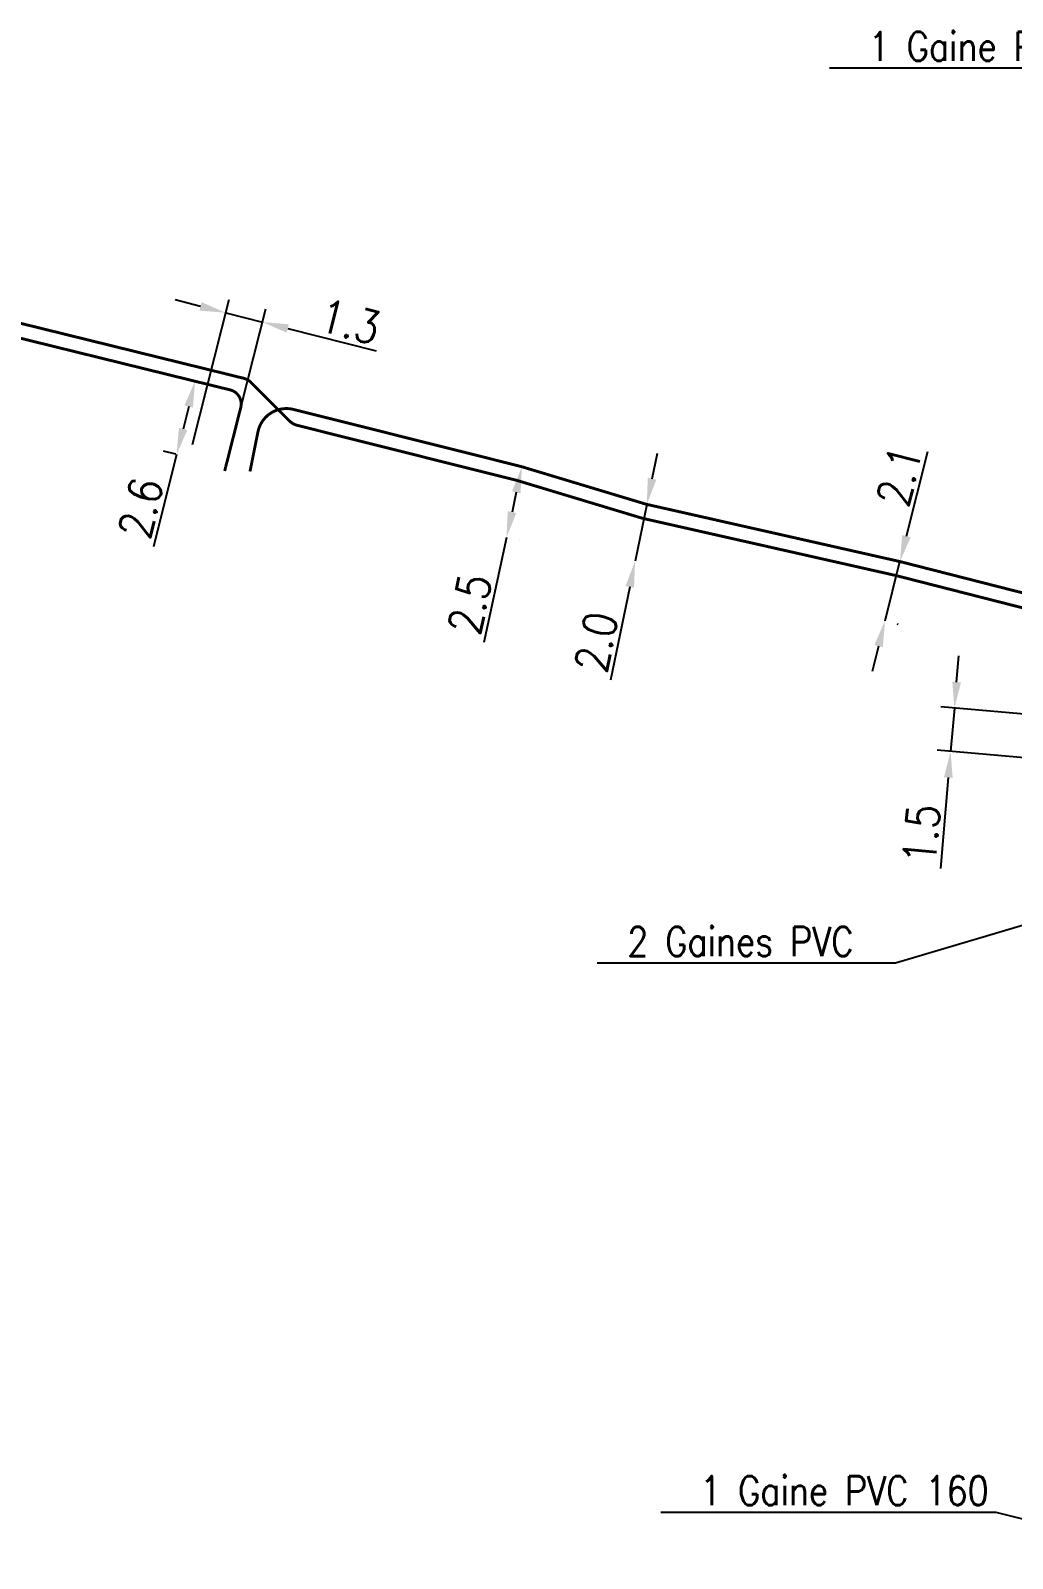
# Model space of a CAD drawing. Header units: millimetres. Extents: x 185000 to 186000, y 128000 to 129009.
# Drawn here: x 185186.8 to 185220.6, y 128318.3 to 128370.8 of the extents above; entities that cross this region are included whole.
import ezdxf

# ---------------------------------------------------------------- set-up
doc = ezdxf.new("R2010")
doc.units = ezdxf.units.MM
doc.header["$PDMODE"] = 34
doc.layers.get('DEFPOINTS').update_dxf_attribs({"linetype": 'CONTINUOUS'})
doc.layers.add('M_120', color=5, linetype='M_ST_13')
doc.layers.add('M_400', color=7, linetype='CONTINUOUS')
doc.styles.get("Standard").update_dxf_attribs({"font": 'romans.shx', "width": 0.85})
doc.linetypes.add('M_ST_13', pattern='A,5,-0.3,["oo",Standard,S=1.5,R=0,X=0,Y=-0.5],-3', length=8.3)
doc.dimstyles.get("Standard").update_dxf_attribs({"dimtxt": 1.5, "dimasz": 1.2, "dimexe": 0.625, "dimexo": 0.625, "dimgap": 0.25, "dimtad": 1, "dimdec": 1, "dimzin": 0, "dimdsep": 46, "dimtxsty": 'Standard', "dimcen": -0.5, "dimadec": 0, "dimazin": 0, "dimtfac": 1, "dimtdec": 1, "dimtmove": 0, "dimatfit": 3, "dimfxl": 0, "dimtolj": 1, "dimtzin": 0, "dimarcsym": 0})

# ---------------------------------------------------------------- blocks, each defined once
blk = doc.blocks.new('*D21')
at = {"layer": 'DEFPOINTS', "color": 0, "linetype": 'Continuous', "transparency": 16777216}
for p in [(185192.858, 128358.67), (185191.795, 128356.256), (185192.225, 128356.148)]:
    blk.add_point(p, dxfattribs=at)
at = {"layer": 'M_120', "color": 0, "linetype": 'Continuous', "lineweight": -2, "transparency": 16777216}
for p, q in [((185192.404, 128358.784), (185191.974, 128358.892)), ((185192.209, 128357.905), (185192.015, 128357.129)), ((185191.795, 128356.256), (185190.997, 128353.076)), ((185191.771, 128356.262), (185191.341, 128356.37))]:
    blk.add_line(p, q, dxfattribs=at)
at = {"layer": 'M_120', "color": 0, "linetype": 'Continuous', "transparency": 16777216}
for points in [[(185192.064, 128357.942), (185192.355, 128357.869), (185192.429, 128358.778)], [(185191.869, 128357.166), (185192.16, 128357.093), (185191.795, 128356.256)]]:
    blk.add_solid(points, dxfattribs=at)
at = {"layer": 'M_120', "color": 0, "linetype": 'Continuous', "transparency": 16777216, "insert": (185190.559, 128354.412), "char_height": 1.125, "attachment_point": 5, "rotation": 75.9064}
blk.add_mtext('\\A1;2.6', dxfattribs=at)
blk = doc.blocks.new('*D32')
at = {"layer": 'DEFPOINTS', "color": 0, "linetype": 'Continuous', "transparency": 16777216}
for p in [(185218.579, 128347.526), (185226.094, 128346.871), (185225.963, 128345.377)]:
    blk.add_point(p, dxfattribs=at)
at = {"layer": 'M_120', "color": 0, "linetype": 'Continuous', "lineweight": -2, "transparency": 16777216}
for p, q in [((185218.657, 128348.423), (185218.735, 128349.32)), ((185225.627, 128346.912), (185218.112, 128347.567)), ((185218.579, 128347.526), (185218.449, 128346.032)), ((185225.496, 128345.417), (185217.982, 128346.073)), ((185218.37, 128345.135), (185218.097, 128342.005))]:
    blk.add_line(p, q, dxfattribs=at)
at = {"layer": 'M_120', "color": 0, "linetype": 'Continuous', "transparency": 16777216}
for points in [[(185218.508, 128348.436), (185218.807, 128348.41), (185218.579, 128347.526)], [(185218.221, 128345.148), (185218.52, 128345.122), (185218.449, 128346.032)]]:
    blk.add_solid(points, dxfattribs=at)
at = {"layer": 'M_120', "color": 0, "linetype": 'Continuous', "transparency": 16777216, "insert": (185217.448, 128343.187), "char_height": 1.125, "attachment_point": 5, "rotation": 85.0149}
blk.add_mtext('\\A1;1.5', dxfattribs=at)
blk = doc.blocks.new('*D34')
at = {"layer": 'DEFPOINTS', "color": 0, "linetype": 'Continuous', "transparency": 16777216}
for p in [(185216.671, 128352.577), (185216.156, 128350.541), (185216.19, 128350.533)]:
    blk.add_point(p, dxfattribs=at)
at = {"layer": 'M_120', "color": 0, "linetype": 'Continuous', "lineweight": -2, "transparency": 16777216}
for p, q in [((185216.926, 128353.441), (185217.664, 128356.354)), ((185216.19, 128350.533), (185216.705, 128352.568)), ((185217.125, 128352.462), (185217.16, 128352.453)), ((185216.61, 128350.426), (185216.644, 128350.418)), ((185215.969, 128349.66), (185215.748, 128348.788))]:
    blk.add_line(p, q, dxfattribs=at)
at = {"layer": 'M_120', "color": 0, "linetype": 'Continuous', "transparency": 16777216}
for points in [[(185216.781, 128353.478), (185217.072, 128353.404), (185216.705, 128352.568)], [(185215.824, 128349.697), (185216.114, 128349.623), (185216.19, 128350.533)]]:
    blk.add_solid(points, dxfattribs=at)
at = {"layer": 'M_120', "color": 0, "linetype": 'Continuous', "transparency": 16777216, "insert": (185216.678, 128355.518), "char_height": 1.125, "attachment_point": 5, "rotation": 75.7929}
blk.add_mtext('\\A1;2.1', dxfattribs=at)
blk = doc.blocks.new('*D35')
at = {"layer": 'DEFPOINTS', "color": 0, "linetype": 'Continuous', "transparency": 16777216}
for p in [(185207.986, 128354.537), (185207.582, 128352.578), (185207.582, 128352.578)]:
    blk.add_point(p, dxfattribs=at)
at = {"layer": 'M_120', "color": 0, "linetype": 'Continuous', "lineweight": -2, "transparency": 16777216}
for p, q in [((185208.168, 128355.418), (185208.35, 128356.3)), ((185207.986, 128354.537), (185207.582, 128352.578)), ((185207.4, 128351.697), (185206.738, 128348.486))]:
    blk.add_line(p, q, dxfattribs=at)
at = {"layer": 'M_120', "color": 0, "linetype": 'Continuous', "transparency": 16777216}
for points in [[(185208.021, 128355.449), (185208.315, 128355.388), (185207.986, 128354.537)], [(185207.253, 128351.727), (185207.547, 128351.666), (185207.582, 128352.578)]]:
    blk.add_solid(points, dxfattribs=at)
at = {"layer": 'M_120', "color": 0, "linetype": 'Continuous', "transparency": 16777216, "insert": (185206.243, 128349.802), "char_height": 1.125, "attachment_point": 5, "rotation": 78.3439}
blk.add_mtext('\\A1;2.0', dxfattribs=at)
blk = doc.blocks.new('*D36')
at = {"layer": 'DEFPOINTS', "color": 0, "linetype": 'Continuous', "transparency": 16777216}
for p in [(185203.683, 128355.834), (185203.154, 128353.391), (185203.154, 128353.391)]:
    blk.add_point(p, dxfattribs=at)
at = {"layer": 'M_120', "color": 0, "linetype": 'Continuous', "lineweight": -2, "transparency": 16777216}
for p, q in [((185204.142, 128355.735), (185204.142, 128355.735)), ((185203.493, 128354.955), (185203.344, 128354.271)), ((185203.154, 128353.391), (185202.372, 128349.786)), ((185203.612, 128353.292), (185203.612, 128353.292))]:
    blk.add_line(p, q, dxfattribs=at)
at = {"layer": 'M_120', "color": 0, "linetype": 'Continuous', "transparency": 16777216}
for points in [[(185203.346, 128354.987), (185203.639, 128354.923), (185203.683, 128355.834)], [(185203.198, 128354.302), (185203.491, 128354.239), (185203.154, 128353.391)]]:
    blk.add_solid(points, dxfattribs=at)
at = {"layer": 'M_120', "color": 0, "linetype": 'Continuous', "transparency": 16777216, "insert": (185201.891, 128351.107), "char_height": 1.125, "attachment_point": 5, "rotation": 77.7701}
blk.add_mtext('\\A1;2.5', dxfattribs=at)
blk = doc.blocks.new('*D333')
at = {"layer": 'DEFPOINTS', "color": 0, "linetype": 'Continuous', "transparency": 16777216}
for p in [(185193.488, 128361.131), (185192.225, 128356.148), (185193.486, 128355.829)]:
    blk.add_point(p, dxfattribs=at)
at = {"layer": 'M_120', "color": 0, "linetype": 'Continuous', "lineweight": -2, "transparency": 16777216}
for p, q in [((185192.615, 128361.352), (185191.743, 128361.573)), ((185192.34, 128356.603), (185193.603, 128361.586)), ((185193.488, 128361.131), (185194.748, 128360.812)), ((185193.601, 128356.283), (185194.863, 128361.266)), ((185195.62, 128360.591), (185198.666, 128359.819))]:
    blk.add_line(p, q, dxfattribs=at)
at = {"layer": 'M_120', "color": 0, "linetype": 'Continuous', "transparency": 16777216}
for points in [[(185192.652, 128361.498), (185192.578, 128361.207), (185193.488, 128361.131)], [(185195.657, 128360.736), (185195.584, 128360.445), (185194.748, 128360.812)]]:
    blk.add_solid(points, dxfattribs=at)
at = {"layer": 'M_120', "color": 0, "linetype": 'Continuous', "transparency": 16777216, "insert": (185197.764, 128360.822), "char_height": 1.125, "attachment_point": 5, "rotation": 345.7831}
blk.add_mtext('\\A1;1.3', dxfattribs=at)

msp = doc.modelspace()

# ---------------------------------------------------------------- linework, layer by layer
at = {"layer": 'M_120'}
msp.add_lwpolyline([(185194.321, 128355.67, 0.1, 0.1, 0), (185194.594, 128357.032, 0.1, 0.1, -0.428165), (185195.818, 128357.805, 0.1, 0.1, 0), (185203.649, 128355.842, 0.1, 0.1, 0), (185207.963, 128354.542, 0.1, 0.1, 0), (185216.705, 128352.568, 0.1, 0.1, 0), (185225.333, 128350.368, 0.1, 0.1, -0.355216), (185227.639, 128347.26, 0.1, 0.1, 0), (185227.454, 128345.161, 0.1, 0.1, 0.41804), (185227.915, 128344.619, 0.1, 0.1, 0), (185230.807, 128344.402, 0.1, 0.1, 0), (185239.228, 128343.771, 0.1, 0.1, 0), (185240.225, 128343.696, 0.1, 0.1, 0.347596), (185240.739, 128344.043, 0.1, 0.1, 0), (185241.33, 128345.85, 0.1, 0.1, 0), (185242.553, 128351.97, 0.1, 0.1, 0.081983), (185242.416, 128354.065, 0.1, 0.1, 0.0682), (185242.35, 128354.907, 0.1, 0.1, -0.079677), (185241.883, 128356.155, 0.1, 0.1, 0), (185241.34, 128359.848, 0.1, 0.1, 0), (185241.647, 128365.634, 0.1, 0.1, -0.420196), (185243.255, 128367.051, 0.1, 0.1, 0), (185244.24, 128366.979, 0, 0, 0)], format="xyseb", dxfattribs=at)
at = {"layer": 'M_120', "const_width": 0.1}
for points in [[(185184.063, 128361.349), (185194.097, 128358.878, -0.136826), (185194.359, 128358.73), (185195.685, 128357.405, 0.135759), (185195.944, 128357.258), (185203.516, 128355.36), (185207.835, 128354.058), (185216.588, 128352.082), (185225.209, 128349.883, -0.354071)], [(185183.953, 128360.861), (185193.637, 128358.477, -0.416175), (185194.002, 128357.868), (185193.486, 128355.832, -0.002849), (185193.485, 128355.826), (185193.448, 128355.686)]]:
    msp.add_lwpolyline(points, format="xyb", dxfattribs=at)

# ---------------------------------------------------------------- texts
at = {"layer": 'M_400', "char_height": 1, "attachment_point": 6}
for s, insert in [('1 Gaine PVC 160', (185225.571, 128370.297)), ('2 Gaines PVC', (185215.106, 128339.492)), ('1 Gaine PVC 160', (185219.765, 128320.59))]:
    msp.add_mtext(s, dxfattribs=dict(at, insert=insert))

# ---------------------------------------------------------------- dimensions: what is measured, and where the dimension line sits
at = {"layer": 'M_120', "linetype": 'Continuous'}
for base, p1, p2, angle, picture, middle, dimtype in [((185193.488, 128361.131), (185193.486, 128355.829), (185192.225, 128356.148), 345.7831, '*D333', (185197.579, 128360.095), 160), ((185191.795, 128356.256), (185192.858, 128358.67), (185192.225, 128356.148), 255.9064, '*D21', (185191.287, 128354.23), 161), ((185216.19, 128350.533), (185216.671, 128352.577), (185216.156, 128350.541), 255.7929, '*D34', (185217.405, 128355.334), 161), ((185207.582, 128352.578), (185207.986, 128354.537), (185207.582, 128352.578), 258.3439, '*D35', (185206.978, 128349.65), 161), ((185203.154, 128353.391), (185203.683, 128355.834), (185203.154, 128353.391), 257.7701, '*D36', (185202.624, 128350.948), 161), ((185218.579, 128347.526), (185225.963, 128345.377), (185226.094, 128346.871), 85.0149, '*D32', (185218.195, 128343.122), 161)]:
    dim = msp.add_linear_dim(base=base, p1=p1, p2=p2, angle=angle, dimstyle='Standard', override={"dimscale": 0.75}, dxfattribs=at)
    dim.commit()
    dim.dimension.update_dxf_attribs({"geometry": picture, "text_midpoint": middle, "dimtype": dimtype})

# ---------------------------------------------------------------- leaders
at = {"layer": 'M_400', "annotation_type": 0, "has_hookline": 1, "hookline_direction": 1}
for points, text_width in [([(185234.355, 128345.928), (185227.021, 128369.547), (185225.821, 128369.547)], 11.293), ([(185231.94, 128343.312), (185216.556, 128338.742), (185215.356, 128338.742)], 8.824), ([(185226.426, 128318.258), (185220.015, 128319.84)], 11.293)]:
    msp.add_leader(points, dimstyle='Standard', dxfattribs=dict(at, text_width=text_width))

doc.saveas('drawing.dxf')
